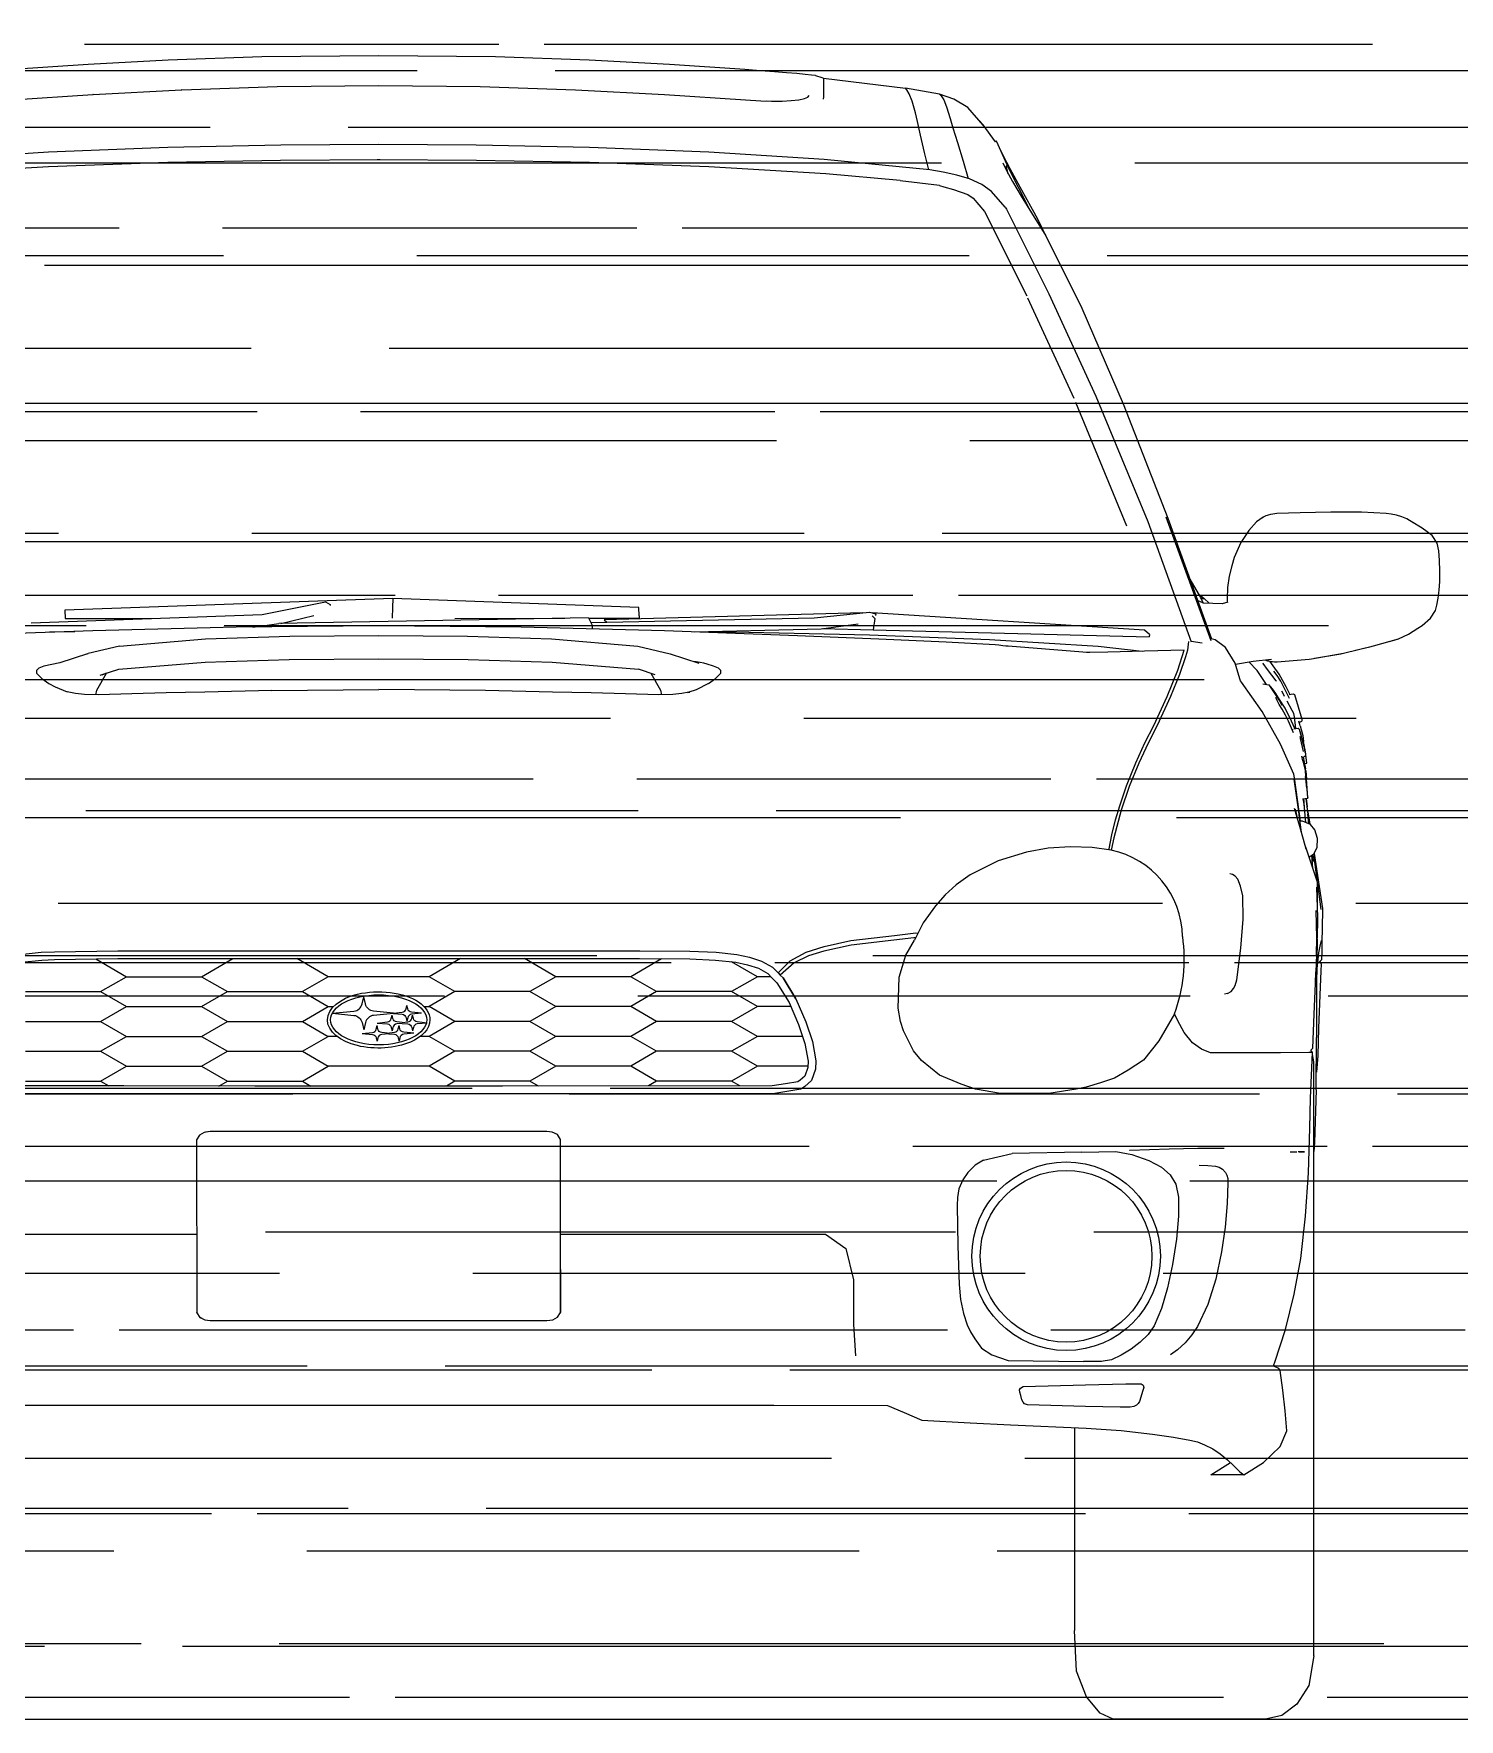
# Model space of a CAD drawing. Header units: millimetres. Extents: x 589 to 1175, y -455 to -172.
# Drawn here: x 1035.091 to 1036.403, y -327.473 to -325.923 of the extents above; entities that cross this region are included whole.
import ezdxf

# ---------------------------------------------------------------- set-up
doc = ezdxf.new("R2010")
doc.units = ezdxf.units.MM
for name, color, linetype in [('SRAFA', 251, 'Continuous'), ('stafaz', 252, 'Continuous'), ('ZDIVO', 1, 'Continuous')]:
    doc.layers.add(name, color=color, linetype=linetype)

# ---------------------------------------------------------------- blocks, each defined once
blk = doc.blocks.new('A$C37E17271')
at = {"linetype": 'Continuous'}
for p, q in [((0.7191, 1.5218), (0.6497, 1.5171)), ((0.7928, 1.5259), (0.7191, 1.5218)), ((0.8791, 1.5287), (0.7928, 1.5259)), ((0.9865, 1.5298), (0.8791, 1.5287)), ((1.0939, 1.5287), (0.9865, 1.5298)), ((1.1802, 1.5259), (1.0939, 1.5287)), ((1.2539, 1.5218), (1.1802, 1.5259)), ((1.3233, 1.5171), (1.2539, 1.5218)), ((1.3377, 1.516), (1.3233, 1.5171)), ((1.3505, 1.5151), (1.3377, 1.516)), ((1.3617, 1.5142), (1.3505, 1.5151)), ((1.3711, 1.5134), (1.3617, 1.5142)), ((1.3789, 1.5127), (1.3711, 1.5134)), ((1.3846, 1.512), (1.3789, 1.5127)), ((1.3882, 1.5115), (1.3846, 1.512)), ((1.3882, 1.5115), (1.3943, 1.5098)), ((1.3943, 1.5098), (1.3956, 1.5093)), ((1.3956, 1.5093), (1.3956, 1.5069)), ((1.3956, 1.5091), (1.471, 1.5)), ((1.3956, 1.5069), (1.3956, 1.503)), ((0.649, 1.4893), (0.7236, 1.4943)), ((0.7237, 1.4943), (0.7236, 1.4943)), ((0.7237, 1.4943), (0.8052, 1.4985)), ((0.8053, 1.4985), (0.8052, 1.4985)), ((0.8053, 1.4985), (0.8932, 1.5014)), ((0.8932, 1.5014), (0.9865, 1.5026)), ((0.9865, 1.5026), (1.0798, 1.5014)), ((1.0798, 1.5014), (1.1675, 1.4985)), ((1.1676, 1.4985), (1.1675, 1.4985)), ((1.1676, 1.4985), (1.2493, 1.4943)), ((1.2493, 1.4943), (1.3239, 1.4893)), ((1.324, 1.4893), (1.3239, 1.4893)), ((1.324, 1.4893), (1.338, 1.4885)), ((1.338, 1.4885), (1.3505, 1.4881)), ((1.338, 1.4885), (1.338, 1.4885)), ((1.3435, 1.4883), (1.3479, 1.4882)), ((1.3479, 1.4882), (1.3576, 1.4882)), ((1.3576, 1.4882), (1.3659, 1.4886)), ((1.3659, 1.4886), (1.373, 1.4894)), ((1.373, 1.4894), (1.3782, 1.4904)), ((1.3782, 1.4904), (1.3813, 1.4918)), ((1.3813, 1.4918), (1.3824, 1.4933)), ((1.3956, 1.492), (1.3954, 1.49)), ((1.3956, 1.503), (1.3956, 1.498)), ((1.3956, 1.498), (1.3956, 1.492)), ((1.5025, 1.4945), (1.471, 1.5)), ((1.4725, 1.4986), (1.471, 1.5)), ((1.4746, 1.4948), (1.4725, 1.4986)), ((1.4773, 1.4879), (1.4746, 1.4948)), ((1.5155, 1.49), (1.5025, 1.4945)), ((1.5025, 1.4945), (1.5041, 1.4931)), ((1.5041, 1.4931), (1.5063, 1.4894)), ((1.5063, 1.4894), (1.509, 1.4827)), ((1.5286, 1.4822), (1.5155, 1.49)), ((1.3505, 1.4881), (1.3505, 1.4881)), ((1.4804, 1.4773), (1.4773, 1.4879)), ((1.4822, 1.4692), (1.4804, 1.4773)), ((1.509, 1.4827), (1.5122, 1.472)), ((1.5426, 1.4659), (1.5286, 1.4822)), ((1.485, 1.4567), (1.4822, 1.4692)), ((1.5122, 1.472), (1.5148, 1.4636)), ((1.5148, 1.4636), (1.5191, 1.45)), ((1.5426, 1.4664), (1.5389, 1.4702)), ((1.5539, 1.4507), (1.5426, 1.4664)), ((0.7925, 1.4453), (0.6827, 1.441)), ((0.8966, 1.4476), (0.7925, 1.4453)), ((0.9865, 1.4483), (0.8966, 1.4476)), ((1.0763, 1.4476), (0.9865, 1.4483)), ((1.1805, 1.4453), (1.0763, 1.4476)), ((1.2903, 1.441), (1.1805, 1.4453)), ((1.4886, 1.4407), (1.485, 1.4567)), ((1.5191, 1.45), (1.5243, 1.433)), ((1.5548, 1.4512), (1.5539, 1.4507)), ((1.5646, 1.4296), (1.5548, 1.4512)), ((1.561, 1.4382), (1.5578, 1.4444)), ((0.6829, 1.4277), (0.5752, 1.4213)), ((0.6827, 1.441), (0.5767, 1.4343)), ((0.7925, 1.4315), (0.6829, 1.4277)), ((0.8963, 1.4334), (0.7925, 1.4315)), ((0.9865, 1.434), (0.8963, 1.4334)), ((0.9865, 1.434), (0.9852, 1.434)), ((0.9878, 1.434), (0.9865, 1.434)), ((1.0766, 1.4334), (0.9865, 1.434)), ((1.1805, 1.4315), (1.0766, 1.4334)), ((1.2901, 1.4277), (1.1805, 1.4315)), ((1.3978, 1.4213), (1.2901, 1.4277)), ((1.3963, 1.4343), (1.2903, 1.441)), ((1.4936, 1.4248), (1.3963, 1.4343)), ((1.4925, 1.4249), (1.4886, 1.4407)), ((1.5243, 1.433), (1.5288, 1.417)), ((1.5606, 1.4313), (1.5641, 1.4243)), ((1.5675, 1.4257), (1.561, 1.4382)), ((1.5642, 1.4285), (1.5645, 1.4289)), ((1.5643, 1.4258), (1.5642, 1.4285)), ((1.5646, 1.4291), (1.5644, 1.429)), ((1.5644, 1.429), (1.5644, 1.429)), ((1.5646, 1.4291), (1.5646, 1.4296)), ((1.5646, 1.4296), (1.565, 1.4285)), ((1.5646, 1.4291), (1.5646, 1.4291)), ((1.5851, 1.3886), (1.5646, 1.4291)), ((1.4662, 1.415), (1.3978, 1.4213)), ((1.5057, 1.4229), (1.4936, 1.4248)), ((1.5185, 1.42), (1.5057, 1.4229)), ((1.5301, 1.4166), (1.5185, 1.42)), ((1.5413, 1.4114), (1.5301, 1.4166)), ((1.5503, 1.405), (1.5413, 1.4114)), ((1.5641, 1.4243), (1.5696, 1.4141)), ((1.5657, 1.4213), (1.5643, 1.4258)), ((1.5765, 1.4091), (1.5675, 1.4257)), ((1.5696, 1.4141), (1.5774, 1.4006)), ((1.5024, 1.4104), (1.5063, 1.4094)), ((1.5063, 1.4094), (1.5152, 1.4069)), ((1.5152, 1.4069), (1.5285, 1.4023)), ((1.5285, 1.4023), (1.5335, 1.3987)), ((1.5628, 1.3906), (1.5503, 1.405)), ((1.5928, 1.3795), (1.5765, 1.4091)), ((1.5774, 1.4006), (1.587, 1.3855)), ((1.5439, 1.3865), (1.5827, 1.3091)), ((1.5628, 1.3906), (1.5642, 1.3886)), ((1.5642, 1.3886), (1.6031, 1.311)), ((1.587, 1.3855), (1.6003, 1.3641)), ((1.6003, 1.3642), (1.5928, 1.3795)), ((1.6003, 1.3641), (1.6334, 1.2977)), ((1.5835, 1.3073), (1.6259, 1.2148)), ((1.6031, 1.311), (1.6463, 1.2168)), ((1.6334, 1.2977), (1.6714, 1.2096)), ((1.6274, 1.2112), (1.6743, 1.0974)), ((1.6463, 1.2168), (1.694, 1.1014)), ((1.6714, 1.2096), (1.7125, 1.1045)), ((1.694, 1.1014), (1.734, 0.9908)), ((1.7522, 0.9917), (1.7109, 1.1054)), ((1.7109, 1.1054), (1.7109, 1.1054)), ((1.7125, 1.1045), (1.7525, 0.9936)), ((1.7941, 1.1013), (1.7869, 1.0933)), ((1.8001, 1.1055), (1.7941, 1.1013)), ((1.7996, 1.1049), (1.8001, 1.1055)), ((1.8013, 1.1061), (1.8001, 1.1055)), ((1.8001, 1.1055), (1.8004, 1.1055)), ((1.8025, 1.1066), (1.8013, 1.1061)), ((1.8037, 1.107), (1.8025, 1.1066)), ((1.8049, 1.1074), (1.8037, 1.107)), ((1.807, 1.108), (1.8049, 1.1074)), ((1.8091, 1.1083), (1.807, 1.108)), ((1.811, 1.1086), (1.8091, 1.1083)), ((1.8126, 1.1088), (1.811, 1.1086)), ((1.8342, 1.1096), (1.8126, 1.1088)), ((1.8623, 1.1102), (1.8342, 1.1096)), ((1.8907, 1.11), (1.8623, 1.1102)), ((1.9134, 1.109), (1.8907, 1.11)), ((1.9178, 1.1083), (1.9134, 1.109)), ((1.9228, 1.1072), (1.9178, 1.1083)), ((1.9278, 1.1058), (1.9228, 1.1072)), ((1.9322, 1.104), (1.9278, 1.1058)), ((1.9388, 1.1), (1.9322, 1.104)), ((1.9322, 1.104), (1.9322, 1.104)), ((1.9464, 1.0955), (1.9362, 1.1015)), ((1.7869, 1.0933), (1.7796, 1.0822)), ((1.7869, 1.0933), (1.7869, 1.0933)), ((1.9555, 1.0885), (1.9464, 1.0955)), ((1.9603, 1.0816), (1.9555, 1.0885)), ((1.7796, 1.0822), (1.7735, 1.0685)), ((1.9617, 1.0744), (1.9603, 1.0816)), ((1.9624, 1.0657), (1.9617, 1.0744)), ((1.7712, 1.0607), (1.769, 1.0513)), ((1.7735, 1.0685), (1.7712, 1.0607)), ((1.9627, 1.0562), (1.9624, 1.0657)), ((1.9627, 1.0464), (1.9627, 1.0562)), ((1.7328, 1.0484), (1.7425, 1.0316)), ((1.7674, 1.0408), (1.7669, 1.0305)), ((1.769, 1.0512), (1.7674, 1.0408)), ((1.769, 1.0512), (1.769, 1.0513)), ((1.769, 1.0512), (1.769, 1.0512)), ((1.9622, 1.0383), (1.9627, 1.0464)), ((0.9995, 1.0308), (0.6977, 1.0199)), ((0.8794, 1.0159), (0.9376, 1.0275)), ((0.9376, 1.0275), (0.942, 1.0252)), ((0.942, 1.0252), (0.942, 1.0242)), ((0.9995, 1.0308), (0.9991, 1.0225)), ((1.2257, 1.0224), (0.9995, 1.0308)), ((1.7452, 1.0264), (1.7398, 1.0288)), ((1.7407, 1.0347), (1.7422, 1.0337)), ((1.7422, 1.0337), (1.7458, 1.0307)), ((1.7425, 1.0316), (1.7451, 1.0264)), ((1.743, 1.0307), (1.7458, 1.0307)), ((1.7437, 1.0307), (1.743, 1.0307)), ((1.7458, 1.0307), (1.743, 1.0307)), ((1.7623, 1.0259), (1.7452, 1.0264)), ((1.7458, 1.0307), (1.7504, 1.0263)), ((1.7676, 1.0274), (1.7623, 1.0259)), ((1.7669, 1.0305), (1.767, 1.0272)), ((1.7669, 1.0305), (1.7669, 1.0305)), ((1.9587, 1.0198), (1.96, 1.0246)), ((1.96, 1.0246), (1.9613, 1.0309)), ((1.9613, 1.0309), (1.9622, 1.0383)), ((0.6667, 1.0084), (0.8794, 1.0159)), ((0.6977, 1.0199), (0.6982, 1.0123)), ((0.6982, 1.0123), (0.7774, 1.0123)), ((0.8707, 1.0044), (0.8947, 1.0076)), ((1.1794, 1.0129), (0.8947, 1.0076)), ((0.8965, 1.0077), (0.9268, 1.0149)), ((0.9991, 1.0225), (0.999, 1.0126)), ((1.0565, 1.0123), (1.1577, 1.0125)), ((1.1794, 1.0129), (1.183, 1.0062)), ((1.1796, 1.0125), (1.2261, 1.0126)), ((1.1817, 1.0087), (1.3871, 1.013)), ((1.432, 1.0176), (1.194, 1.0111)), ((1.194, 1.0111), (1.1965, 1.009)), ((1.2262, 1.0148), (1.2257, 1.0224)), ((1.2262, 1.0148), (1.2261, 1.0126)), ((1.3871, 1.013), (1.4381, 1.0182)), ((1.4381, 1.0182), (1.4437, 1.0165)), ((1.691, 1.0015), (1.4404, 1.0175)), ((1.4404, 1.0147), (1.4428, 1.0124)), ((1.4428, 1.0124), (1.4415, 1.0019)), ((1.4437, 1.0165), (1.4436, 1.015)), ((1.9463, 1.006), (1.954, 1.0125)), ((1.954, 1.0125), (1.9587, 1.0198)), ((0.7235, 1.0009), (0.6012, 0.9965)), ((0.6837, 1.0001), (0.707, 1.0003)), ((0.8553, 1.0043), (0.7235, 1.0009)), ((0.7481, 0.9869), (0.8273, 0.9935)), ((0.8273, 0.9935), (0.9048, 0.9961)), ((0.9865, 1.0056), (0.8553, 1.0043)), ((0.9048, 0.9961), (0.9865, 0.9966)), ((1.1177, 1.0043), (0.9865, 1.0056)), ((0.9865, 0.9966), (1.0682, 0.9961)), ((1.0682, 0.9961), (1.1456, 0.9935)), ((1.2495, 1.0009), (1.1177, 1.0043)), ((1.1456, 0.9935), (1.2248, 0.9869)), ((1.183, 1.0062), (1.1829, 1.0026)), ((1.3718, 0.9965), (1.2495, 1.0009)), ((1.2771, 0.9999), (1.3936, 1.0028)), ((1.2857, 1.0001), (1.3132, 0.9999)), ((1.3132, 0.9999), (1.4381, 0.9972)), ((1.4467, 0.9933), (1.3718, 0.9965)), ((1.3936, 1.0028), (1.4277, 1.0075)), ((1.3946, 1.003), (1.4415, 1.0019)), ((1.4381, 0.9972), (1.5483, 0.9929)), ((1.4415, 1.0019), (1.6952, 0.9955)), ((1.5085, 0.9904), (1.4467, 0.9933)), ((1.5483, 0.9929), (1.6484, 0.9869)), ((1.6955, 0.9977), (1.691, 1.0015)), ((1.6955, 0.9977), (1.6952, 0.9955)), ((1.7561, 0.9928), (1.7523, 0.9937)), ((1.7656, 0.9855), (1.7561, 0.9928)), ((1.9018, 0.9872), (1.9247, 0.9937)), ((1.9114, 0.9899), (1.9208, 0.9925)), ((1.9208, 0.9925), (1.9247, 0.9937)), ((1.9247, 0.9937), (1.9293, 0.9956)), ((1.9247, 0.9937), (1.9247, 0.9937)), ((1.9293, 0.9956), (1.9338, 0.998)), ((1.9338, 0.998), (1.9425, 1.0034)), ((1.9425, 1.0034), (1.9463, 1.006)), ((0.7185, 0.9799), (0.6933, 0.9715)), ((0.7185, 0.9799), (0.7193, 0.9802)), ((0.7481, 0.9869), (0.7193, 0.9802)), ((1.2248, 0.9869), (1.2548, 0.9798)), ((1.2548, 0.9798), (1.2809, 0.9711)), ((1.5535, 0.9882), (1.5085, 0.9904)), ((1.557, 0.9877), (1.5535, 0.9882)), ((1.5606, 0.9872), (1.557, 0.9877)), ((1.5635, 0.987), (1.5606, 0.9872)), ((1.5657, 0.9868), (1.5635, 0.987)), ((1.6344, 0.9814), (1.5657, 0.9868)), ((1.6378, 0.9811), (1.6344, 0.9814)), ((1.6408, 0.9811), (1.6378, 0.9811)), ((1.6574, 0.9812), (1.6408, 0.9811)), ((1.6484, 0.9869), (1.689, 0.9824)), ((1.6909, 0.9824), (1.6574, 0.9812)), ((1.7275, 0.9831), (1.6909, 0.9824)), ((1.7217, 0.9648), (1.7275, 0.9831)), ((1.7288, 0.9769), (1.7233, 0.9609)), ((1.7306, 0.9831), (1.7288, 0.9769)), ((1.7313, 0.9887), (1.7306, 0.9831)), ((1.7314, 0.991), (1.7313, 0.9887)), ((1.7338, 0.9913), (1.7439, 0.9898)), ((1.7745, 0.9711), (1.7656, 0.9855)), ((1.8445, 0.9752), (1.8742, 0.9805)), ((1.8475, 0.9757), (1.8716, 0.9799)), ((1.8716, 0.9799), (1.8742, 0.9805)), ((1.8742, 0.9805), (1.9018, 0.9872)), ((1.8742, 0.9805), (1.8742, 0.9805)), ((1.8851, 0.9831), (1.8983, 0.9863)), ((1.8983, 0.9863), (1.9018, 0.9872)), ((1.9018, 0.9872), (1.9018, 0.9872)), ((0.674, 0.9665), (0.6716, 0.9644)), ((0.6716, 0.9644), (0.6718, 0.962)), ((0.6718, 0.962), (0.6765, 0.9572)), ((0.6784, 0.9686), (0.674, 0.9665)), ((0.6933, 0.9715), (0.6784, 0.9686)), ((0.7273, 0.9465), (0.736, 0.962)), ((0.7304, 0.9603), (0.7474, 0.9658)), ((0.732, 0.9606), (0.7354, 0.9619)), ((0.7338, 0.9612), (0.7352, 0.9618)), ((0.7354, 0.9618), (0.7358, 0.962)), ((0.736, 0.962), (0.7363, 0.9622)), ((0.7474, 0.9658), (0.8269, 0.9721)), ((0.8269, 0.9721), (0.9041, 0.9747)), ((0.9041, 0.9747), (0.9865, 0.9751)), ((0.9865, 0.9751), (1.0689, 0.9747)), ((1.0689, 0.9747), (1.146, 0.9721)), ((1.146, 0.9721), (1.2255, 0.9658)), ((1.241, 0.9606), (1.2255, 0.9658)), ((1.237, 0.962), (1.2457, 0.9465)), ((1.2785, 0.9725), (1.2757, 0.9728)), ((1.2823, 0.9719), (1.2785, 0.9725)), ((1.2857, 0.9712), (1.2823, 0.9719)), ((1.2888, 0.9704), (1.2857, 0.9712)), ((1.2946, 0.9686), (1.2888, 0.9704)), ((1.2946, 0.9686), (1.2946, 0.9686)), ((1.299, 0.9665), (1.2946, 0.9686)), ((1.2965, 0.9572), (1.3012, 0.962)), ((1.299, 0.9665), (1.299, 0.9666)), ((1.3014, 0.9644), (1.299, 0.9665)), ((1.3012, 0.962), (1.3014, 0.9644)), ((1.3014, 0.9644), (1.3014, 0.9644)), ((1.712, 0.9406), (1.7217, 0.9648)), ((1.7786, 0.9567), (1.7745, 0.9711)), ((1.7746, 0.9704), (1.7909, 0.9731)), ((1.7948, 0.9646), (1.7871, 0.9725)), ((1.7909, 0.9731), (1.8078, 0.9748)), ((1.8031, 0.9517), (1.7948, 0.9646)), ((1.8001, 0.9709), (1.7999, 0.9711)), ((1.8041, 0.9655), (1.8001, 0.9709)), ((1.8019, 0.9742), (1.8033, 0.9737)), ((1.8033, 0.9737), (1.8041, 0.9734)), ((1.8041, 0.9734), (1.8051, 0.9733)), ((1.8122, 0.955), (1.8041, 0.9655)), ((1.8051, 0.9733), (1.806, 0.9731)), ((1.806, 0.9731), (1.807, 0.9729)), ((1.8094, 0.9689), (1.8064, 0.973)), ((1.807, 0.9729), (1.8088, 0.9727)), ((1.8088, 0.9727), (1.8106, 0.9725)), ((1.815, 0.961), (1.8094, 0.9689)), ((1.8129, 0.9598), (1.8101, 0.964)), ((1.8106, 0.9725), (1.8121, 0.9723)), ((1.8121, 0.9723), (1.8132, 0.9723)), ((1.8132, 0.9723), (1.8426, 0.9748)), ((1.8426, 0.9748), (1.8445, 0.9752)), ((0.6765, 0.9572), (0.6831, 0.9525)), ((0.6831, 0.9525), (0.689, 0.9494)), ((0.689, 0.9494), (0.6999, 0.9449)), ((0.7262, 0.9422), (0.7273, 0.9465)), ((0.7304, 0.9603), (0.7304, 0.9603)), ((0.8882, 0.9462), (0.8267, 0.9447)), ((0.8882, 0.9462), (0.9865, 0.947)), ((1.0848, 0.9462), (0.9865, 0.947)), ((1.1463, 0.9447), (1.0848, 0.9462)), ((1.2457, 0.9465), (1.2468, 0.9422)), ((1.2786, 0.9468), (1.2718, 0.9445)), ((1.2898, 0.9525), (1.2786, 0.9468)), ((1.2898, 0.9525), (1.2965, 0.9572)), ((1.7233, 0.9609), (1.715, 0.9405)), ((1.7792, 0.9551), (1.7786, 0.9567)), ((1.7803, 0.9536), (1.7792, 0.9551)), ((1.7994, 0.9267), (1.7803, 0.9536)), ((1.8, 0.9521), (1.8055, 0.9514)), ((1.8055, 0.9514), (1.8071, 0.9496)), ((1.8055, 0.9514), (1.8055, 0.9514)), ((1.8055, 0.9514), (1.8153, 0.9365)), ((1.8097, 0.9463), (1.8071, 0.9496)), ((1.8117, 0.9434), (1.8097, 0.9463)), ((1.8123, 0.9548), (1.8122, 0.955)), ((1.8164, 0.9547), (1.8129, 0.9598)), ((1.8212, 0.9495), (1.815, 0.961)), ((1.8192, 0.9492), (1.8164, 0.9547)), ((1.8245, 0.9386), (1.8192, 0.9492)), ((1.8247, 0.9426), (1.8212, 0.9495)), ((0.7075, 0.9433), (0.6999, 0.9449)), ((0.716, 0.9424), (0.7075, 0.9433)), ((0.7287, 0.9422), (0.716, 0.9424)), ((0.7594, 0.943), (0.7287, 0.9422)), ((0.791, 0.944), (0.7594, 0.943)), ((0.8267, 0.9447), (0.791, 0.944)), ((1.182, 0.944), (1.1463, 0.9447)), ((1.2136, 0.943), (1.182, 0.944)), ((1.2443, 0.9422), (1.2136, 0.943)), ((1.257, 0.9424), (1.2443, 0.9422)), ((1.2655, 0.9433), (1.257, 0.9424)), ((1.2718, 0.9445), (1.2655, 0.9433)), ((1.2709, 0.9443), (1.2727, 0.9447)), ((1.6995, 0.9138), (1.712, 0.9406)), ((1.715, 0.9405), (1.7026, 0.9138)), ((1.8153, 0.9379), (1.8117, 0.9434)), ((1.813, 0.9369), (1.8118, 0.9396)), ((1.815, 0.9331), (1.813, 0.9369)), ((1.8176, 0.9288), (1.815, 0.9331)), ((1.8205, 0.9298), (1.8153, 0.9379)), ((1.8153, 0.9365), (1.8173, 0.9327)), ((1.8191, 0.9422), (1.8173, 0.9455)), ((1.8199, 0.9407), (1.8191, 0.9422)), ((1.8269, 0.9278), (1.8222, 0.9364)), ((1.8228, 0.9422), (1.8228, 0.942)), ((1.824, 0.9425), (1.8279, 0.9431)), ((1.8279, 0.9431), (1.829, 0.9424)), ((1.8291, 0.942), (1.829, 0.9424)), ((1.8292, 0.942), (1.8291, 0.942)), ((1.8361, 0.9193), (1.8292, 0.942)), ((1.8162, 0.8966), (1.7994, 0.9267)), ((1.8208, 0.9235), (1.8176, 0.9288)), ((1.8262, 0.918), (1.8205, 0.9298)), ((1.8234, 0.9178), (1.8208, 0.9235)), ((1.8282, 0.9071), (1.8234, 0.9178)), ((1.8293, 0.911), (1.8262, 0.918)), ((1.8285, 0.9248), (1.8269, 0.9278)), ((1.8289, 0.9219), (1.8285, 0.9248)), ((1.8301, 0.9111), (1.8289, 0.9219)), ((1.8343, 0.9136), (1.8331, 0.9178)), ((1.8334, 0.9166), (1.8358, 0.9178)), ((1.8358, 0.9178), (1.8359, 0.9186)), ((1.8359, 0.9186), (1.8361, 0.9193)), ((1.6914, 0.8978), (1.6995, 0.9138)), ((1.7026, 0.9138), (1.6944, 0.8976)), ((1.8272, 0.9106), (1.8269, 0.9099)), ((1.8285, 0.9109), (1.8324, 0.9113)), ((1.8324, 0.9113), (1.8334, 0.9106)), ((1.8335, 0.9102), (1.8334, 0.9106)), ((1.8341, 0.9081), (1.8335, 0.9102)), ((1.8339, 0.9042), (1.8345, 0.9019)), ((1.835, 0.9047), (1.8341, 0.9081)), ((1.8341, 0.9081), (1.8341, 0.9081)), ((1.8341, 0.9081), (1.8389, 0.8894)), ((1.8343, 0.9136), (1.8367, 0.9047)), ((1.8374, 0.8901), (1.8345, 0.9019)), ((1.8375, 0.8948), (1.835, 0.9047)), ((1.8367, 0.9047), (1.8374, 0.8991)), ((1.8381, 0.8945), (1.8374, 0.8991)), ((1.6829, 0.8797), (1.6914, 0.8978)), ((1.6944, 0.8976), (1.6858, 0.8793)), ((1.8272, 0.872), (1.8162, 0.8966)), ((1.8367, 0.8815), (1.8357, 0.8858)), ((1.8361, 0.8844), (1.8387, 0.8856)), ((1.8369, 0.8848), (1.8392, 0.8739)), ((1.8374, 0.89), (1.8374, 0.8901)), ((1.8386, 0.8909), (1.8381, 0.8945)), ((1.8383, 0.8935), (1.8386, 0.8915)), ((1.8386, 0.8915), (1.8389, 0.8896)), ((1.8387, 0.8899), (1.8386, 0.8909)), ((1.8391, 0.8863), (1.8387, 0.8856)), ((1.8389, 0.8892), (1.8389, 0.8896)), ((1.8393, 0.8877), (1.8389, 0.8894)), ((1.8391, 0.8863), (1.8394, 0.8871)), ((1.8394, 0.8871), (1.8393, 0.8877)), ((1.8402, 0.8793), (1.8393, 0.8868)), ((1.6743, 0.8585), (1.6829, 0.8797)), ((1.6858, 0.8793), (1.6769, 0.8577)), ((1.8285, 0.869), (1.8272, 0.872)), ((1.8291, 0.8658), (1.8285, 0.869)), ((1.8367, 0.8815), (1.8388, 0.8725)), ((1.8382, 0.8789), (1.8402, 0.8793)), ((1.8388, 0.8725), (1.8392, 0.8669)), ((1.8394, 0.8722), (1.8392, 0.8739)), ((1.8394, 0.8722), (1.84, 0.8647)), ((1.6682, 0.8401), (1.6743, 0.8585)), ((1.6769, 0.8577), (1.6696, 0.8359)), ((1.8335, 0.8301), (1.8288, 0.8644)), ((1.8344, 0.8259), (1.8291, 0.8658)), ((1.8396, 0.8624), (1.8392, 0.8669)), ((1.8401, 0.8587), (1.8396, 0.8624)), ((1.8414, 0.8477), (1.84, 0.8647)), ((1.8404, 0.8563), (1.8401, 0.8587)), ((1.8414, 0.8473), (1.8404, 0.8593)), ((1.6644, 0.8272), (1.6682, 0.8401)), ((1.8338, 0.821), (1.8289, 0.8376)), ((1.8323, 0.8263), (1.8299, 0.8371)), ((1.8364, 0.8463), (1.8414, 0.847)), ((1.8378, 0.8417), (1.8371, 0.8464)), ((1.8373, 0.8464), (1.8376, 0.8441)), ((1.8387, 0.8312), (1.8376, 0.8465)), ((1.8376, 0.8441), (1.8377, 0.8426)), ((1.8393, 0.8247), (1.8378, 0.8417)), ((1.8394, 0.8467), (1.8412, 0.8325)), ((1.8397, 0.8468), (1.8407, 0.8392)), ((1.8413, 0.835), (1.8407, 0.8392)), ((1.8414, 0.8477), (1.8414, 0.8473)), ((1.8414, 0.8473), (1.8414, 0.847)), ((1.6611, 0.8132), (1.6644, 0.8272)), ((1.6696, 0.8359), (1.6627, 0.8107)), ((1.8354, 0.8158), (1.8333, 0.8313)), ((1.8341, 0.8258), (1.8335, 0.8301)), ((1.8365, 0.8258), (1.834, 0.8259)), ((1.8437, 0.8228), (1.8365, 0.8258)), ((1.8421, 0.8235), (1.8412, 0.8325)), ((1.8426, 0.8233), (1.8413, 0.835)), ((1.8414, 0.8344), (1.843, 0.8231)), ((1.8414, 0.834), (1.8428, 0.8232)), ((1.8478, 0.818), (1.8437, 0.8228)), ((1.6586, 0.8004), (1.6611, 0.8132)), ((1.6627, 0.8107), (1.6603, 0.7993)), ((1.8389, 0.8035), (1.8338, 0.821)), ((1.8503, 0.81), (1.8478, 0.818)), ((1.8498, 0.8016), (1.8503, 0.81)), ((1.5823, 0.7975), (1.5565, 0.7893)), ((1.6024, 0.801), (1.5823, 0.7975)), ((1.623, 0.8024), (1.6024, 0.801)), ((1.6428, 0.8016), (1.623, 0.8024)), ((1.6603, 0.7993), (1.6428, 0.8016)), ((1.6585, 0.7996), (1.6586, 0.8004)), ((1.8398, 0.8003), (1.8389, 0.8035)), ((1.8391, 0.8023), (1.8495, 0.771)), ((1.8423, 0.7927), (1.8469, 0.796)), ((1.8458, 0.7823), (1.8449, 0.7945)), ((1.8464, 0.7889), (1.8457, 0.7951)), ((1.8465, 0.7956), (1.8499, 0.7696)), ((1.8469, 0.796), (1.8498, 0.8016)), ((1.8471, 0.7963), (1.8547, 0.7457)), ((1.5307, 0.7767), (1.5177, 0.7673)), ((1.5565, 0.7893), (1.5307, 0.7767)), ((1.7719, 0.777), (1.7694, 0.7776)), ((1.7744, 0.7753), (1.7719, 0.777)), ((1.7768, 0.7726), (1.7744, 0.7753)), ((1.5177, 0.7673), (1.5075, 0.7581)), ((1.7794, 0.7662), (1.7768, 0.7726)), ((1.7816, 0.7572), (1.7794, 0.7662)), ((1.8495, 0.771), (1.85, 0.7692)), ((1.8505, 0.7374), (1.8496, 0.7653)), ((1.8502, 0.7672), (1.85, 0.7692)), ((1.8501, 0.7682), (1.8532, 0.7446)), ((1.8503, 0.7438), (1.8502, 0.7672)), ((1.4987, 0.7482), (1.4875, 0.7325)), ((1.5075, 0.7581), (1.4987, 0.7482)), ((1.7817, 0.7358), (1.7816, 0.7572)), ((1.8532, 0.7447), (1.8532, 0.7446)), ((1.8547, 0.7457), (1.8548, 0.7438)), ((1.4875, 0.7325), (1.4795, 0.7165)), ((1.7795, 0.709), (1.7817, 0.7358)), ((1.8495, 0.7186), (1.8489, 0.7437)), ((1.85, 0.7216), (1.8504, 0.7328)), ((1.8504, 0.7328), (1.8505, 0.7374)), ((1.8548, 0.7438), (1.8542, 0.7138)), ((1.3962, 0.7107), (1.421, 0.7162)), ((1.421, 0.7162), (1.4609, 0.7208)), ((1.4604, 0.7165), (1.4211, 0.712)), ((1.4787, 0.7186), (1.4604, 0.7165)), ((1.4609, 0.7208), (1.4805, 0.7233)), ((1.4715, 0.7028), (1.4795, 0.7165)), ((1.4806, 0.7187), (1.4787, 0.7186)), ((1.4805, 0.7233), (1.4827, 0.7229)), ((1.4827, 0.7229), (1.4828, 0.7231)), ((1.8493, 0.703), (1.85, 0.7216)), ((1.8493, 0.703), (1.8495, 0.7186)), ((1.8498, 0.7164), (1.8496, 0.6979)), ((1.8499, 0.7178), (1.8498, 0.7164)), ((1.8528, 0.7126), (1.8537, 0.7161)), ((1.8542, 0.7138), (1.854, 0.7054)), ((1.3651, 0.6974), (1.3797, 0.7054)), ((1.3818, 0.702), (1.3688, 0.6955)), ((1.3797, 0.7054), (1.3962, 0.7107)), ((1.3959, 0.7064), (1.3818, 0.702)), ((1.4211, 0.712), (1.3959, 0.7064)), ((1.4652, 0.6824), (1.4715, 0.7028)), ((1.776, 0.6799), (1.7795, 0.709)), ((1.8493, 0.703), (1.8487, 0.6875)), ((1.8496, 0.6979), (1.8493, 0.6718)), ((1.85, 0.6931), (1.8515, 0.7048)), ((1.8515, 0.7048), (1.8528, 0.7126)), ((1.8537, 0.6983), (1.8518, 0.6963)), ((1.854, 0.7054), (1.8537, 0.6983)), ((1.3488, 0.6915), (1.3539, 0.6864)), ((1.3539, 0.6864), (1.3651, 0.6974)), ((1.3688, 0.6955), (1.3558, 0.6844)), ((1.4645, 0.6538), (1.4652, 0.6824)), ((1.8483, 0.6767), (1.8487, 0.6875)), ((1.8495, 0.6871), (1.85, 0.6931)), ((1.8505, 0.6964), (1.8518, 0.6963)), ((1.8506, 0.6964), (1.8505, 0.6964)), ((1.8506, 0.6964), (1.8506, 0.6964)), ((1.8521, 0.6967), (1.8523, 0.6966)), ((1.8522, 0.6968), (1.8523, 0.6966)), ((1.8523, 0.6966), (1.8532, 0.6952)), ((1.8533, 0.6884), (1.8523, 0.6659)), ((1.8532, 0.6952), (1.8536, 0.6943)), ((1.8536, 0.6943), (1.8533, 0.6884)), ((1.3704, 0.6626), (1.3585, 0.6818)), ((1.7675, 0.6675), (1.7647, 0.6668)), ((1.7675, 0.6675), (1.7707, 0.6694)), ((1.7707, 0.6694), (1.7728, 0.672)), ((1.7728, 0.672), (1.7744, 0.6748)), ((1.7744, 0.6748), (1.776, 0.6799)), ((1.8472, 0.6484), (1.8483, 0.6767)), ((1.8493, 0.6718), (1.8493, 0.6271)), ((1.4664, 0.6418), (1.4645, 0.6538)), ((1.8523, 0.6659), (1.8512, 0.6355)), ((1.4692, 0.6331), (1.4664, 0.6418)), ((1.7185, 0.6486), (1.7042, 0.6238)), ((1.7217, 0.6423), (1.7185, 0.6486)), ((1.7274, 0.6315), (1.7217, 0.6423)), ((1.8459, 0.6172), (1.8472, 0.6484)), ((1.8492, 0.649), (1.8492, 0.649)), ((1.4784, 0.6146), (1.4692, 0.6331)), ((1.7042, 0.6238), (1.69, 0.6061)), ((1.7352, 0.6221), (1.7274, 0.6315)), ((1.7433, 0.6161), (1.7352, 0.6221)), ((1.8489, 0.5788), (1.8493, 0.6271)), ((1.8512, 0.6355), (1.8504, 0.6104)), ((1.4858, 0.6059), (1.4784, 0.6146)), ((1.5025, 0.5922), (1.4858, 0.6059)), ((1.69, 0.6061), (1.6761, 0.5969)), ((1.7516, 0.613), (1.7433, 0.6161)), ((1.7709, 0.613), (1.7516, 0.613)), ((1.7966, 0.613), (1.7709, 0.613)), ((1.8161, 0.613), (1.7966, 0.613)), ((1.8423, 0.6132), (1.8161, 0.613)), ((1.8429, 0.6132), (1.8423, 0.6132)), ((1.8431, 0.6132), (1.8429, 0.6132)), ((1.8457, 0.6133), (1.8431, 0.6132)), ((1.8437, 0.5711), (1.8457, 0.6133)), ((1.8439, 0.6152), (1.8459, 0.6172)), ((1.8457, 0.6133), (1.8439, 0.6152)), ((1.8468, 0.6045), (1.8456, 0.6113)), ((1.8468, 0.5944), (1.8468, 0.6045)), ((1.8504, 0.6104), (1.8491, 0.5951)), ((1.5224, 0.5839), (1.5025, 0.5922)), ((1.6633, 0.5896), (1.6504, 0.5853)), ((1.6761, 0.5969), (1.6633, 0.5896)), ((1.8468, 0.566), (1.8468, 0.5944)), ((1.5355, 0.5793), (1.5224, 0.5839)), ((1.5586, 0.5756), (1.5355, 0.5793)), ((1.572, 0.5756), (1.5586, 0.5756)), ((1.6029, 0.5755), (1.572, 0.5756)), ((1.628, 0.5793), (1.6029, 0.5755)), ((1.6372, 0.5813), (1.628, 0.5793)), ((1.6504, 0.5853), (1.6372, 0.5813)), ((1.8489, 0.5788), (1.8473, 0.5303)), ((1.8432, 0.5436), (1.8437, 0.5711)), ((1.8468, 0.5225), (1.8468, 0.566)), ((1.8419, 0.5024), (1.8432, 0.5436)), ((0.8216, 0.537), (0.8189, 0.5328)), ((0.8189, 0.5328), (0.8191, 0.374)), ((0.8261, 0.5397), (0.8216, 0.537)), ((0.8316, 0.5405), (0.8261, 0.5397)), ((0.8316, 0.5406), (0.8271, 0.5399)), ((1.1413, 0.5406), (0.8316, 0.5406)), ((1.1462, 0.54), (1.1413, 0.5406)), ((1.1509, 0.5378), (1.1462, 0.54)), ((1.1538, 0.5333), (1.1509, 0.5378)), ((1.1539, 0.5331), (1.1538, 0.5333)), ((1.1539, 0.3742), (1.1539, 0.5331)), ((1.8473, 0.5303), (1.8468, 0.522)), ((1.5428, 0.5143), (1.5352, 0.5096)), ((1.5428, 0.5143), (1.5693, 0.5203)), ((1.6333, 0.5215), (1.5693, 0.5203)), ((1.6333, 0.5215), (1.6645, 0.5222)), ((1.6645, 0.5222), (1.6793, 0.5194)), ((1.6773, 0.5232), (1.6774, 0.5234)), ((1.6774, 0.5234), (1.7137, 0.5247)), ((1.6793, 0.5194), (1.695, 0.5138)), ((1.695, 0.5138), (1.7065, 0.5077)), ((1.7137, 0.5247), (1.7402, 0.5253)), ((1.7402, 0.5253), (1.7643, 0.5253)), ((1.825, 0.5218), (1.8252, 0.5218)), ((1.8252, 0.5218), (1.8312, 0.5218)), ((1.8347, 0.5217), (1.8324, 0.5218)), ((1.8333, 0.5218), (1.8381, 0.5217)), ((1.8381, 0.5217), (1.8347, 0.5217)), ((1.8468, 0.4669), (1.8468, 0.5225)), ((1.5238, 0.4961), (1.5202, 0.4877)), ((1.5284, 0.5028), (1.5238, 0.4961)), ((1.5352, 0.5096), (1.5284, 0.5028)), ((1.7065, 0.5077), (1.7145, 0.5008)), ((1.7145, 0.5008), (1.7197, 0.492)), ((1.7413, 0.5095), (1.7494, 0.5092)), ((1.7494, 0.5092), (1.7564, 0.5086)), ((1.7564, 0.5086), (1.7596, 0.5077)), ((1.7596, 0.5077), (1.7628, 0.5059)), ((1.7628, 0.5059), (1.7656, 0.5028)), ((1.7656, 0.5028), (1.7668, 0.5003)), ((1.7668, 0.5003), (1.7676, 0.4972)), ((1.7676, 0.4972), (1.7678, 0.4934)), ((1.8392, 0.4626), (1.8419, 0.5024)), ((1.5202, 0.4877), (1.5189, 0.4797)), ((1.7197, 0.492), (1.7222, 0.4802)), ((1.7678, 0.4934), (1.7671, 0.4742)), ((1.5189, 0.4797), (1.5188, 0.4724)), ((1.5188, 0.4724), (1.5192, 0.4354)), ((1.7222, 0.4802), (1.7222, 0.4626)), ((1.7671, 0.4742), (1.7652, 0.4526)), ((1.8468, 0.4022), (1.8468, 0.4669)), ((1.154, 0.3742), (1.1539, 0.4538)), ((1.7222, 0.4626), (1.7204, 0.4414)), ((1.7652, 0.4526), (1.7619, 0.4299)), ((1.8347, 0.4238), (1.8392, 0.4626)), ((0.6119, 0.4462), (0.7282, 0.4462)), ((0.7282, 0.4462), (0.8191, 0.4462)), ((0.7282, 0.4462), (0.7282, 0.4462)), ((1.1539, 0.4462), (1.2448, 0.4462)), ((1.2448, 0.4462), (1.3612, 0.4462)), ((1.2448, 0.4462), (1.2448, 0.4462)), ((1.3612, 0.4462), (1.3974, 0.4462)), ((1.3612, 0.4462), (1.3612, 0.4462)), ((1.5192, 0.4354), (1.5206, 0.3998)), ((1.7204, 0.4414), (1.7167, 0.4183)), ((1.7619, 0.4299), (1.7566, 0.4047)), ((1.8288, 0.3909), (1.8347, 0.4238)), ((1.7167, 0.4183), (1.7122, 0.3969)), ((1.7566, 0.4047), (1.7493, 0.3813)), ((1.5206, 0.3998), (1.5218, 0.3859)), ((1.7122, 0.3969), (1.7065, 0.3776)), ((1.8206, 0.3583), (1.8288, 0.3909)), ((1.8468, 0.0583), (1.8468, 0.4022)), ((0.8192, 0.3738), (0.8191, 0.374)), ((0.8191, 0.374), (0.8191, 0.374)), ((0.8192, 0.3738), (0.822, 0.3696)), ((1.151, 0.3697), (1.1539, 0.374)), ((1.1539, 0.374), (1.1539, 0.3742)), ((1.1539, 0.374), (1.154, 0.3742)), ((1.5218, 0.3859), (1.5244, 0.3733)), ((1.5244, 0.3733), (1.5278, 0.3628)), ((1.7065, 0.3776), (1.7, 0.3619)), ((1.7493, 0.3813), (1.7399, 0.3613)), ((0.822, 0.3696), (0.8241, 0.3686)), ((0.8221, 0.3697), (0.8265, 0.3673)), ((0.8265, 0.3673), (0.8316, 0.3666)), ((0.8316, 0.3666), (0.8318, 0.3666)), ((0.8318, 0.3666), (1.1413, 0.3666)), ((1.1413, 0.3666), (1.1466, 0.3674)), ((1.1413, 0.3666), (1.1413, 0.3666)), ((1.1466, 0.3674), (1.151, 0.3697)), ((1.5278, 0.3628), (1.5308, 0.3563)), ((1.7, 0.3619), (1.6943, 0.3537)), ((1.7399, 0.3613), (1.7345, 0.3534)), ((1.8108, 0.3285), (1.8206, 0.3583)), ((1.5308, 0.3563), (1.5349, 0.3498)), ((1.5349, 0.3498), (1.5412, 0.3412)), ((1.5412, 0.3412), (1.5505, 0.335)), ((1.6871, 0.3467), (1.6788, 0.3404)), ((1.6943, 0.3537), (1.6871, 0.3467)), ((1.7283, 0.3461), (1.7215, 0.3398)), ((1.7345, 0.3534), (1.7283, 0.3461)), ((1.5505, 0.335), (1.5656, 0.33)), ((1.5656, 0.33), (1.6348, 0.3291)), ((1.6515, 0.3291), (1.6348, 0.3291)), ((1.6606, 0.3306), (1.651, 0.3291)), ((1.6696, 0.3347), (1.6606, 0.3306)), ((1.6788, 0.3404), (1.6696, 0.3347)), ((1.7215, 0.3398), (1.715, 0.335)), ((1.8099, 0.3259), (1.8108, 0.3285)), ((1.8106, 0.3243), (1.8099, 0.3259)), ((1.8146, 0.3226), (1.8106, 0.3243)), ((1.8157, 0.3207), (1.8146, 0.3226)), ((1.8182, 0.3027), (1.8157, 0.3207)), ((1.576, 0.3029), (1.5768, 0.3046)), ((1.5764, 0.3008), (1.576, 0.3029)), ((1.5772, 0.2977), (1.5764, 0.3008)), ((1.5768, 0.3046), (1.5795, 0.3061)), ((1.5783, 0.2939), (1.5772, 0.2977)), ((1.5795, 0.3061), (1.6368, 0.3076)), ((1.6368, 0.3076), (1.6738, 0.3084)), ((1.6738, 0.3084), (1.6879, 0.3085)), ((1.6896, 0.3023), (1.6865, 0.2923)), ((1.6879, 0.3085), (1.6898, 0.3073)), ((1.6904, 0.305), (1.6896, 0.3023)), ((1.6898, 0.3073), (1.6904, 0.305)), ((1.8203, 0.2835), (1.8182, 0.3027)), ((0.623, 0.2889), (0.7509, 0.2889)), ((0.7509, 0.2889), (0.8582, 0.2888)), ((0.8582, 0.2888), (0.9865, 0.2888)), ((0.9865, 0.2888), (1.1148, 0.2888)), ((1.1148, 0.2888), (1.2221, 0.2889)), ((1.2221, 0.2889), (1.35, 0.2889)), ((1.35, 0.2889), (1.4546, 0.2886)), ((1.4546, 0.2886), (1.47, 0.282)), ((1.47, 0.282), (1.4862, 0.275)), ((1.5793, 0.2915), (1.5783, 0.2939)), ((1.5807, 0.29), (1.5793, 0.2915)), ((1.5835, 0.2891), (1.5807, 0.29)), ((1.6368, 0.2876), (1.5835, 0.2891)), ((1.6687, 0.2869), (1.6368, 0.2876)), ((1.6779, 0.287), (1.6687, 0.2869)), ((1.6813, 0.2876), (1.6779, 0.287)), ((1.6837, 0.2888), (1.6813, 0.2876)), ((1.6852, 0.2903), (1.6837, 0.2888)), ((1.6865, 0.2923), (1.6852, 0.2903)), ((1.8218, 0.2651), (1.8203, 0.2835)), ((1.4862, 0.275), (1.5307, 0.2726)), ((1.5307, 0.2726), (1.5676, 0.2707)), ((1.5676, 0.2707), (1.6372, 0.2678)), ((1.6372, 0.2678), (1.6694, 0.2654)), ((1.6694, 0.2654), (1.6984, 0.2622)), ((1.8158, 0.2508), (1.8218, 0.2651)), ((1.6984, 0.2622), (1.7178, 0.2595)), ((1.7178, 0.2595), (1.7326, 0.2568)), ((1.7326, 0.2568), (1.7397, 0.255)), ((1.7397, 0.255), (1.7463, 0.2525)), ((1.7463, 0.2525), (1.7539, 0.2486)), ((1.7539, 0.2486), (1.7605, 0.2442)), ((1.8006, 0.2361), (1.8158, 0.2508)), ((1.752, 0.2248), (1.77, 0.236)), ((1.7605, 0.2442), (1.7674, 0.2386)), ((1.7674, 0.2386), (1.773, 0.2333)), ((1.77, 0.236), (1.77, 0.2361)), ((1.773, 0.2333), (1.7787, 0.2276)), ((1.7825, 0.2248), (1.8006, 0.2361)), ((1.7825, 0.2248), (1.752, 0.2248)), ((1.7787, 0.2276), (1.7825, 0.2248)), ((1.6285, 0.0442), (1.6267, 0.0815)), ((1.8468, 0.0583), (1.8422, 0.0311)), ((1.6378, 0.0206), (1.6285, 0.0442)), ((1.8422, 0.0311), (1.8312, 0.0138)), ((1.6501, 0.0056), (1.6378, 0.0206)), ((1.6621, 0), (1.6501, 0.0056)), ((1.8024, 0), (1.6621, 0)), ((1.8172, 0.0034), (1.8024, 0)), ((1.8312, 0.0138), (1.8172, 0.0034))]:
    blk.add_line(p, q, dxfattribs=at)
for p, q in [((0.7263, 0.6993), (0.7545, 0.6829)), ((0.8235, 0.6829), (0.8523, 0.6996)), ((0.9401, 0.6829), (0.9113, 0.6996)), ((1.0617, 0.6996), (1.0329, 0.6829)), ((1.1495, 0.6829), (1.1206, 0.6996)), ((1.2467, 0.6993), (1.2184, 0.6829)), ((0.7307, 0.6692), (0.7545, 0.6829)), ((0.7545, 0.6829), (0.8235, 0.6829)), ((0.8235, 0.6829), (0.8473, 0.6692)), ((0.9401, 0.6829), (0.9163, 0.6692)), ((1.0329, 0.6829), (0.9401, 0.6829)), ((1.0567, 0.6692), (1.0329, 0.6829)), ((1.1495, 0.6829), (1.1257, 0.6692)), ((1.2184, 0.6829), (1.1495, 0.6829)), ((1.2422, 0.6692), (1.2184, 0.6829)), ((1.335, 0.6829), (1.3112, 0.6967)), ((1.335, 0.6829), (1.3112, 0.6692)), ((1.3471, 0.6829), (1.335, 0.6829)), ((0.6617, 0.6692), (0.7307, 0.6692)), ((0.7307, 0.6692), (0.7545, 0.6555)), ((0.8235, 0.6555), (0.8473, 0.6692)), ((0.8473, 0.6692), (0.9163, 0.6692)), ((0.9163, 0.6692), (0.9401, 0.6555)), ((1.0567, 0.6692), (1.0329, 0.6555)), ((1.1257, 0.6692), (1.0567, 0.6692)), ((1.1495, 0.6555), (1.1257, 0.6692)), ((1.2422, 0.6692), (1.2184, 0.6555)), ((1.3112, 0.6692), (1.2422, 0.6692)), ((1.335, 0.6555), (1.3112, 0.6692)), ((0.7307, 0.6417), (0.7545, 0.6555)), ((0.7545, 0.6555), (0.8235, 0.6555)), ((0.8235, 0.6555), (0.8473, 0.6417)), ((0.9163, 0.6417), (0.9401, 0.6555)), ((0.9401, 0.6555), (0.9449, 0.6555)), ((1.0281, 0.6555), (1.0329, 0.6555)), ((1.0567, 0.6417), (1.0329, 0.6555)), ((1.1495, 0.6555), (1.1257, 0.6417)), ((1.2184, 0.6555), (1.1495, 0.6555)), ((1.2422, 0.6417), (1.2184, 0.6555)), ((1.335, 0.6555), (1.3112, 0.6417)), ((1.3656, 0.6555), (1.335, 0.6555)), ((0.6617, 0.6417), (0.7307, 0.6417)), ((0.7307, 0.6417), (0.7545, 0.628)), ((0.8235, 0.628), (0.8473, 0.6417)), ((0.8473, 0.6417), (0.9163, 0.6417)), ((0.9163, 0.6417), (0.9401, 0.628)), ((1.0567, 0.6417), (1.0329, 0.628)), ((1.1257, 0.6417), (1.0567, 0.6417)), ((1.1495, 0.628), (1.1257, 0.6417)), ((1.2422, 0.6417), (1.2184, 0.628)), ((1.3112, 0.6417), (1.2422, 0.6417)), ((1.335, 0.628), (1.3112, 0.6417)), ((0.7307, 0.6143), (0.7545, 0.628)), ((0.7545, 0.628), (0.8235, 0.628)), ((0.8235, 0.628), (0.8473, 0.6143)), ((0.9163, 0.6143), (0.9401, 0.628)), ((0.9482, 0.628), (0.9401, 0.628)), ((1.0329, 0.628), (1.0249, 0.628)), ((1.0567, 0.6143), (1.0329, 0.628)), ((1.1495, 0.628), (1.1257, 0.6143)), ((1.2184, 0.628), (1.1495, 0.628)), ((1.2422, 0.6143), (1.2184, 0.628)), ((1.335, 0.628), (1.3112, 0.6143)), ((1.3763, 0.628), (1.335, 0.628)), ((0.6617, 0.6143), (0.7307, 0.6143)), ((0.7307, 0.6143), (0.7545, 0.6005)), ((0.8235, 0.6005), (0.8473, 0.6143)), ((0.8473, 0.6143), (0.9163, 0.6143)), ((0.9163, 0.6143), (0.9401, 0.6005)), ((1.0567, 0.6143), (1.0329, 0.6005)), ((1.1257, 0.6143), (1.0567, 0.6143)), ((1.1495, 0.6005), (1.1257, 0.6143)), ((1.2422, 0.6143), (1.2184, 0.6005)), ((1.3112, 0.6143), (1.2422, 0.6143)), ((1.335, 0.6005), (1.3112, 0.6143)), ((0.7307, 0.5868), (0.7545, 0.6005)), ((0.7545, 0.6005), (0.8235, 0.6005)), ((0.8235, 0.6005), (0.8473, 0.5868)), ((0.9163, 0.5868), (0.9401, 0.6005)), ((1.0329, 0.6005), (0.9401, 0.6005)), ((1.0567, 0.5868), (1.0329, 0.6005)), ((1.1495, 0.6005), (1.1257, 0.5868)), ((1.2184, 0.6005), (1.1495, 0.6005)), ((1.2422, 0.5868), (1.2184, 0.6005)), ((1.335, 0.6005), (1.3112, 0.5868)), ((1.3813, 0.6005), (1.335, 0.6005)), ((0.6617, 0.5868), (0.7307, 0.5868)), ((0.7307, 0.5868), (0.7382, 0.5825)), ((0.8396, 0.5823), (0.8473, 0.5868)), ((0.8473, 0.5868), (0.9163, 0.5868)), ((0.9163, 0.5868), (0.9241, 0.5823)), ((1.0567, 0.5868), (1.0489, 0.5823)), ((1.1257, 0.5868), (1.0567, 0.5868)), ((1.1334, 0.5823), (1.1257, 0.5868)), ((1.2422, 0.5868), (1.2348, 0.5825)), ((1.3112, 0.5868), (1.2422, 0.5868)), ((1.3187, 0.5825), (1.3112, 0.5868)), ((1.6267, 0.2682), (1.6267, 0.0815))]:
    blk.add_line(p, q)
for points in [[(1.5024, 1.4104), (1.4662, 1.4147)], [(1.5335, 1.3987), (1.5438, 1.3866)], [(0.6882, 0.7059), (0.7464, 0.7068), (0.8312, 0.7068), (0.9128, 0.7068), (0.9865, 0.7068), (1.0602, 0.7068), (1.1418, 0.7068), (1.2266, 0.7068), (1.2728, 0.7064), (1.2969, 0.7054), (1.3161, 0.7034), (1.3277, 0.7009), (1.3387, 0.6973), (1.3488, 0.6915), (1.3539, 0.6864), (1.3557, 0.6844), (1.3585, 0.6818), (1.3704, 0.6626), (1.3795, 0.6414), (1.3855, 0.6234), (1.3887, 0.6056), (1.3883, 0.5979), (1.3847, 0.5874), (1.3785, 0.5819), (1.3747, 0.5793), (1.3619, 0.5773), (1.3491, 0.5753), (1.1005, 0.5751), (0.8724, 0.5751), (0.752, 0.5753), (0.6239, 0.5753)], [(0.6568, 0.7034), (0.6761, 0.7054), (0.6882, 0.7059)], [(0.658, 0.6962), (0.6767, 0.6982), (0.6883, 0.6987), (0.7465, 0.6996), (0.8312, 0.6996), (0.9128, 0.6996), (0.9865, 0.6996), (1.0602, 0.6996), (1.1418, 0.6996), (1.2265, 0.6996), (1.2726, 0.6992), (1.2963, 0.6982), (1.315, 0.6962), (1.3258, 0.6939), (1.3358, 0.6907), (1.3444, 0.6858), (1.3486, 0.6815), (1.3505, 0.6793), (1.3529, 0.6771), (1.364, 0.6593), (1.3727, 0.6388), (1.3785, 0.6216), (1.3815, 0.6051), (1.3812, 0.5993), (1.3785, 0.5915), (1.3741, 0.5876), (1.372, 0.5862), (1.3608, 0.5844), (1.3485, 0.5825), (1.1005, 0.5823), (0.8725, 0.5823), (0.752, 0.5825), (0.6245, 0.5825)], [(1.3975, 0.4462), (1.4162, 0.4329), (1.4234, 0.4042), (1.4234, 0.363), (1.4252, 0.3343)]]:
    blk.add_lwpolyline(points)
for points in [[(0.944, 0.6493), (0.9637, 0.6512, 0.32135), (0.9712, 0.6578), (0.9727, 0.6645)], [(1.0002, 0.6494), (0.9818, 0.6512, -0.32135), (0.9743, 0.6578), (0.9727, 0.6645)], [(1.0002, 0.6494), (1.0082, 0.6502, 0.32135), (1.0117, 0.6533), (1.0125, 0.6564)], [(1.026, 0.6493), (1.0167, 0.6502, -0.32135), (1.0132, 0.6533), (1.0125, 0.6564)], [(0.944, 0.6493), (0.9637, 0.6473, -0.32135), (0.9712, 0.6407), (0.9727, 0.634)], [(0.9714, 0.6307), (0.9807, 0.6316, 0.32135), (0.9843, 0.6347), (0.985, 0.6379)], [(1.0002, 0.6491), (0.9818, 0.6473, 0.32135), (0.9743, 0.6407), (0.9727, 0.634)], [(0.9943, 0.6311), (0.9893, 0.6316, -0.32135), (0.9857, 0.6347), (0.985, 0.6379)], [(0.9852, 0.6403), (0.9945, 0.6413, 0.32135), (0.9981, 0.6444), (0.9988, 0.6475)], [(0.9852, 0.6403), (0.9945, 0.6394, -0.32135), (0.9981, 0.6363), (0.9988, 0.6331)], [(0.9943, 0.6311), (1.0009, 0.6318, 0.32135), (1.0045, 0.6349), (1.0052, 0.638)], [(1.0082, 0.6407), (1.0031, 0.6413, -0.32135), (0.9995, 0.6444), (0.9988, 0.6475)], [(1.0082, 0.6399), (1.0031, 0.6394, 0.32135), (0.9995, 0.6363), (0.9988, 0.6331)], [(1.0002, 0.6491), (1.0082, 0.6483, -0.32135), (1.0117, 0.6452), (1.0125, 0.6421)], [(1.0188, 0.6309), (1.0095, 0.6318, -0.32135), (1.0059, 0.6349), (1.0052, 0.638)], [(1.0082, 0.6407), (1.0134, 0.6413, 0.32135), (1.017, 0.6444), (1.0177, 0.6475)], [(1.0082, 0.6399), (1.0134, 0.6394, -0.32135), (1.017, 0.6363), (1.0177, 0.6331)], [(1.026, 0.6493), (1.0167, 0.6483, 0.32135), (1.0132, 0.6452), (1.0125, 0.6421)], [(1.0312, 0.6403), (1.022, 0.6413, -0.32135), (1.0184, 0.6444), (1.0177, 0.6475)], [(1.0312, 0.6403), (1.022, 0.6394, 0.32135), (1.0184, 0.6363), (1.0177, 0.6331)], [(0.9714, 0.6307), (0.9807, 0.6298, -0.32135), (0.9843, 0.6267), (0.985, 0.6235)], [(0.9959, 0.6304), (0.9893, 0.6298, 0.32135), (0.9857, 0.6267), (0.985, 0.6235)], [(0.9959, 0.6304), (1.0009, 0.6299, -0.32135), (1.0045, 0.6268), (1.0052, 0.6237)], [(1.0188, 0.6309), (1.0095, 0.6299, 0.32135), (1.0059, 0.6268), (1.0052, 0.6237)]]:
    blk.add_lwpolyline(points, format="xyb")
for radius in [0.0867, 0.079]:
    blk.add_circle((1.6189, 0.4258), radius)
for centre, radius, start, end in [((1.6431, 0.7181), 0.083, 1.2418, 78.0283), ((1.5824, 0.6992), 0.1452, 339.6105, 8.2019)]:
    blk.add_arc(centre, radius, start, end)
blk.add_ellipse((0.9865, 0.6432), major_axis=(0.0442, 0), ratio=0.520041)
blk.add_open_spline([(1.0336, 0.6432), (1.0336, 0.6494), (1.0296, 0.6553), (1.0099, 0.6686), (0.9858, 0.6714), (0.9513, 0.663), (0.9394, 0.654), (0.9393, 0.6324), (0.9512, 0.6234), (0.9826, 0.6156), (1.0021, 0.6169), (1.0263, 0.6272), (1.0336, 0.6347), (1.0336, 0.6432)], degree=3, knots=[0, 0, 0, 0, 0.656767, 0.656767, 2.009981, 2.009981, 3.140237, 3.140237, 4.270492, 4.270492, 5.400748, 5.400748, 6.283185, 6.283185, 6.283185, 6.283185])

msp = doc.modelspace()

# ---------------------------------------------------------------- hatches: boundary and pattern name
at = {"layer": 'SRAFA'}
h = msp.add_hatch(dxfattribs=at)
h.set_pattern_fill('AR-RROOF', color=256, scale=0.005, style=0)
h.paths.add_polyline_path([(1037.1164, -327.473), (1037.1164, -325.9027), (1035.8446, -325.0784), (1032.4135, -325.073), (1032.4135, -327.473)])

# ---------------------------------------------------------------- linework, layer by layer
at = {"layer": 'ZDIVO'}
msp.add_line((1026.9103, -327.473), (1047.7613, -327.473), dxfattribs=at)

# ---------------------------------------------------------------- block references
at = {"layer": 'stafaz'}
msp.add_blockref('A$C37E17271', (1034.422, -327.473), dxfattribs=at)

doc.saveas('drawing.dxf')
